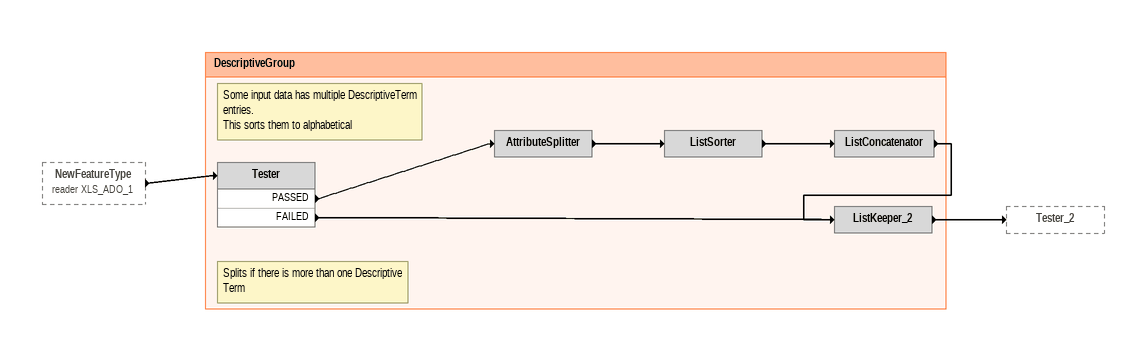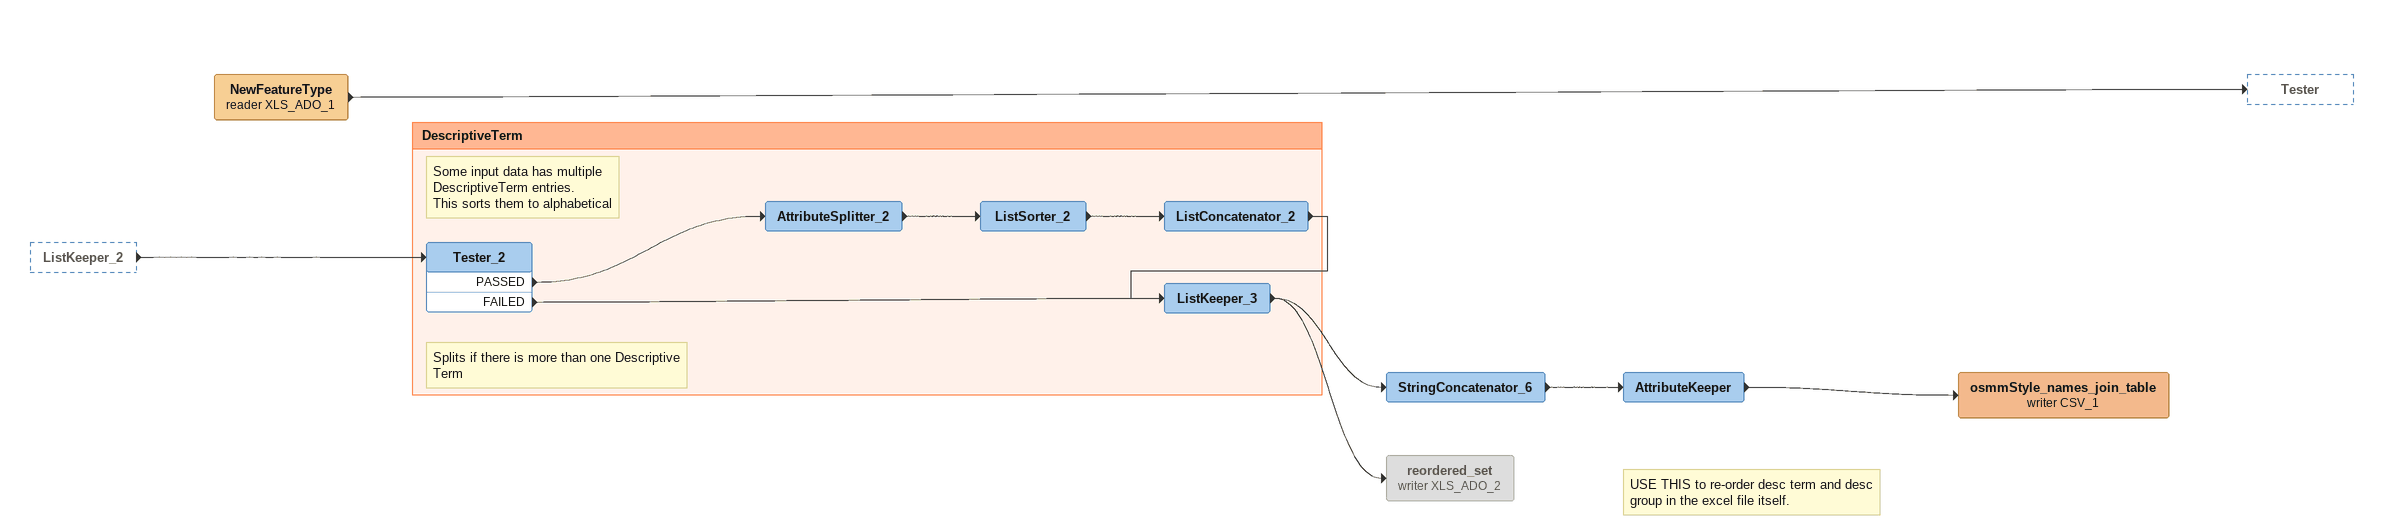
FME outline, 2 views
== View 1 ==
NewFeatureType (reader XLS_ADO_1) [outside]
    -> Tester

Bookmark: DescriptiveGroup
Note: Some input data has multiple DescriptiveTerm entries. / This sorts them to alphabetical
Note: Splits if there is more than one Descriptive Term
Tester
    PASSED -> AttributeSplitter
    FAILED -> ListKeeper_2
AttributeSplitter
    -> ListSorter
ListSorter
    -> ListConcatenator
ListConcatenator
    -> ListKeeper_2
ListKeeper_2
    -> Tester_2

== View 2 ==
ListKeeper_2 [outside]
    -> Tester_2
NewFeatureType (reader XLS_ADO_1)
    -> Tester
StringConcatenator_6
    -> AttributeKeeper
AttributeKeeper
    -> osmmStyle_names_join_table (writer CSV_1)
osmmStyle_names_join_table (writer CSV_1)
Note: USE THIS to re-order desc term and desc group in the excel file itself.
reordered_set (writer XLS_ADO_2) [off]

Bookmark: DescriptiveTerm
Note: Some input data has multiple DescriptiveTerm entries. / This sorts them to alphabetical
Note: Splits if there is more than one Descriptive Term
Tester_2
    PASSED -> AttributeSplitter_2
    FAILED -> ListKeeper_3
AttributeSplitter_2
    -> ListSorter_2
ListSorter_2
    -> ListConcatenator_2
ListConcatenator_2
    -> ListKeeper_3
ListKeeper_3
    -> StringConcatenator_6
    -> reordered_set (writer XLS_ADO_2)
